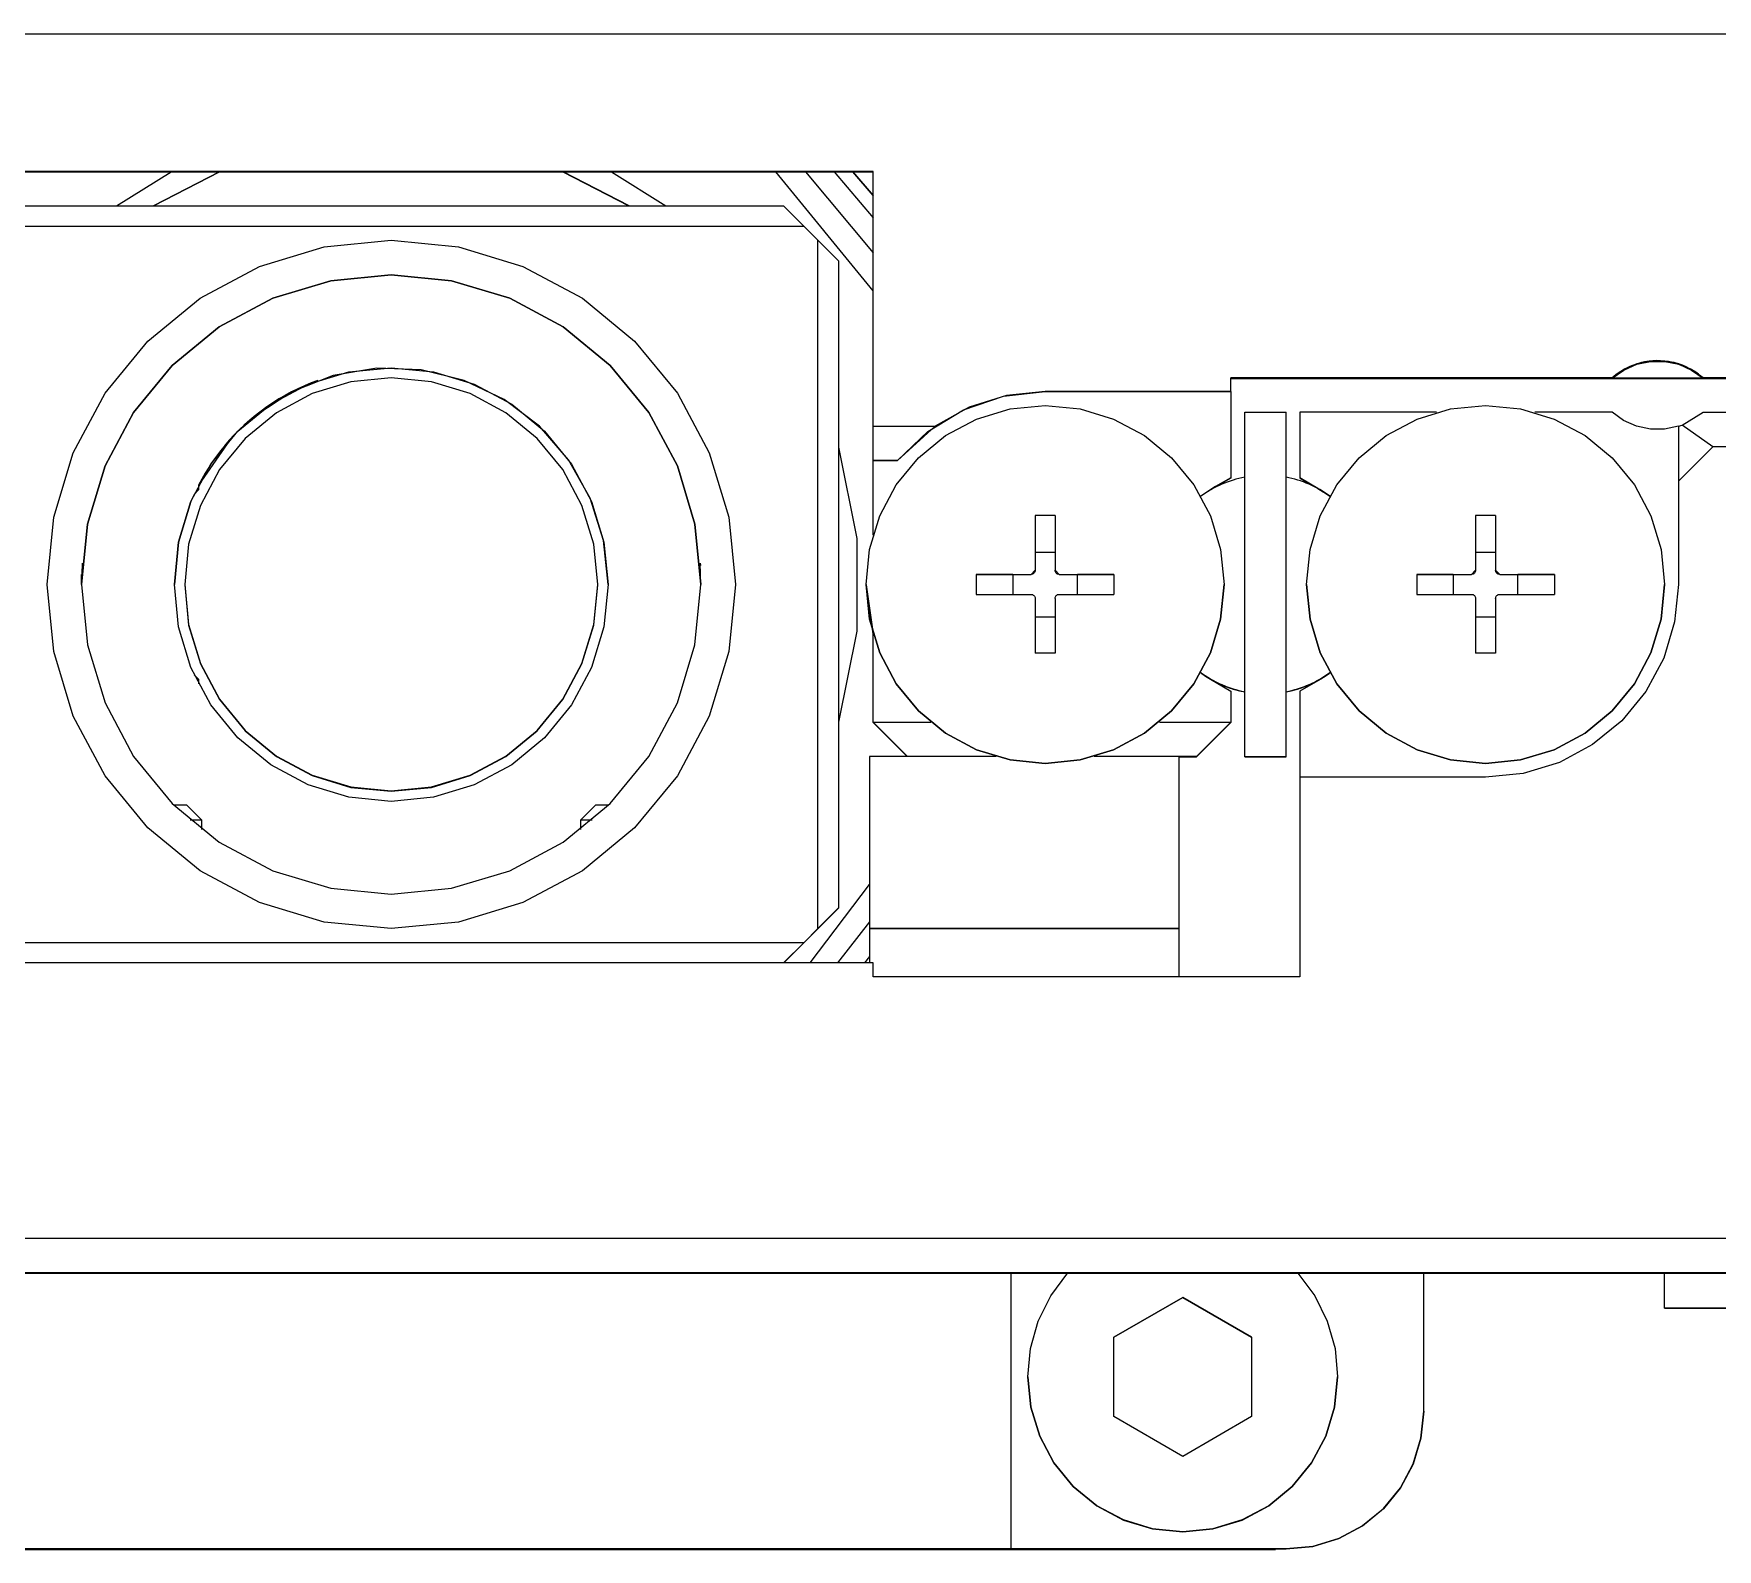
# Model space of a CAD drawing. Extents: x 0 to 698, y -8 to 617.
# Drawn here: x 653.4 to 677.87, y 281.85 to 303.87 of the extents above; entities that cross this region are included whole.
import ezdxf

# ---------------------------------------------------------------- set-up
doc = ezdxf.new("R2010")
doc.units = 0
doc.header["$LTSCALE"] = 0.5
doc.layers.add('MSM_CONTINUOUS', color=7, linetype='CONTINUOUS')

msp = doc.modelspace()

# ---------------------------------------------------------------- linework, layer by layer
at = {"layer": 'MSM_CONTINUOUS'}
for p, q in [((638.599, 303.868), (678.599, 303.868)), ((665.599, 301.868), (651.599, 301.868)), ((651.599, 301.863), (665.599, 301.863)), ((654.607, 301.367), (655.401, 301.863)), ((656.102, 301.863), (655.143, 301.367)), ((655.144, 301.367), (656.103, 301.863)), ((656.104, 301.863), (655.145, 301.367)), ((655.146, 301.367), (656.106, 301.863)), ((661.092, 301.863), (662.052, 301.367)), ((662.053, 301.367), (661.093, 301.863)), ((661.094, 301.863), (662.053, 301.367)), ((662.054, 301.367), (661.096, 301.863)), ((661.797, 301.863), (662.59, 301.367)), ((665.599, 300.132), (664.187, 301.863)), ((664.618, 301.863), (665.599, 300.683)), ((665.035, 301.863), (665.599, 301.194)), ((665.599, 301.518), (665.306, 301.863)), ((665.307, 301.863), (665.599, 301.519)), ((665.599, 297.668), (665.599, 301.868)), ((652.899, 301.367), (664.299, 301.367)), ((664.299, 301.367), (664.599, 301.067)), ((664.599, 301.067), (652.599, 301.067)), ((664.799, 300.867), (664.599, 301.067)), ((656.685, 300.486), (657.623, 300.771)), ((657.623, 300.771), (658.599, 300.867)), ((658.599, 300.867), (659.574, 300.771)), ((659.574, 300.771), (660.512, 300.486)), ((664.799, 290.867), (664.799, 300.867)), ((664.799, 300.867), (665.099, 300.567)), ((655.821, 300.024), (656.685, 300.486)), ((660.512, 300.486), (661.377, 300.024)), ((665.099, 300.567), (665.099, 291.167)), ((656.877, 300.024), (657.721, 300.28)), ((657.721, 300.28), (656.877, 300.024)), ((658.599, 300.367), (657.721, 300.28)), ((657.721, 300.28), (658.599, 300.366)), ((659.477, 300.28), (658.599, 300.367)), ((658.599, 300.366), (659.477, 300.28)), ((659.477, 300.28), (660.321, 300.024)), ((660.321, 300.024), (659.477, 300.28)), ((655.063, 299.402), (655.821, 300.024)), ((656.099, 299.608), (656.877, 300.024)), ((656.877, 300.024), (656.099, 299.608)), ((660.321, 300.024), (661.099, 299.608)), ((661.099, 299.608), (660.321, 300.024)), ((661.377, 300.024), (662.134, 299.402)), ((655.417, 299.048), (656.099, 299.608)), ((656.099, 299.608), (655.417, 299.049)), ((661.099, 299.608), (661.781, 299.048)), ((661.781, 299.049), (661.099, 299.608)), ((654.441, 298.645), (655.063, 299.402)), ((662.134, 299.402), (662.756, 298.645)), ((655.417, 299.049), (654.857, 298.367)), ((654.857, 298.366), (655.417, 299.048)), ((657.393, 298.776), (657.984, 298.956)), ((658.39, 299.008), (657.756, 298.9)), ((657.984, 298.956), (658.599, 299.016)), ((659.033, 298.984), (658.39, 299.008)), ((658.599, 299.016), (659.213, 298.956)), ((659.658, 298.831), (659.033, 298.984)), ((659.213, 298.956), (659.804, 298.776)), ((662.34, 298.367), (661.781, 299.049)), ((661.781, 299.048), (662.34, 298.366)), ((676.505, 298.988), (676.337, 298.868)), ((676.337, 298.863), (676.505, 298.982)), ((676.409, 298.921), (676.385, 298.903)), ((676.427, 298.938), (676.391, 298.912)), ((676.433, 298.938), (676.409, 298.921)), ((676.463, 298.962), (676.427, 298.938)), ((676.458, 298.955), (676.433, 298.938)), ((676.483, 298.97), (676.458, 298.955)), ((676.5, 298.985), (676.463, 298.962)), ((676.507, 298.984), (676.483, 298.97)), ((676.527, 299), (676.5, 298.985)), ((676.694, 299.07), (676.505, 298.988)), ((676.505, 298.982), (676.694, 299.065)), ((676.532, 298.998), (676.507, 298.984)), ((676.555, 299.014), (676.527, 299)), ((676.573, 299.018), (676.532, 298.998)), ((676.595, 299.033), (676.555, 299.014)), ((676.614, 299.037), (676.573, 299.018)), ((676.635, 299.049), (676.595, 299.033)), ((676.655, 299.053), (676.614, 299.037)), ((676.675, 299.064), (676.635, 299.049)), ((676.696, 299.066), (676.655, 299.053)), ((676.719, 299.078), (676.675, 299.064)), ((676.896, 299.113), (676.694, 299.07)), ((676.694, 299.065), (676.896, 299.107)), ((676.735, 299.078), (676.696, 299.066)), ((676.763, 299.09), (676.719, 299.078)), ((676.774, 299.088), (676.735, 299.078)), ((676.807, 299.099), (676.763, 299.09)), ((676.812, 299.096), (676.774, 299.088)), ((676.842, 299.105), (676.807, 299.099)), ((676.849, 299.102), (676.812, 299.096)), ((676.876, 299.11), (676.842, 299.105)), ((676.899, 299.108), (676.849, 299.102)), ((676.927, 299.115), (676.876, 299.11)), ((677.102, 299.113), (676.896, 299.113)), ((676.896, 299.107), (677.102, 299.107)), ((676.948, 299.112), (676.899, 299.108)), ((676.977, 299.118), (676.927, 299.115)), ((676.995, 299.113), (676.948, 299.112)), ((677.041, 299.117), (676.977, 299.118)), ((677.04, 299.113), (676.995, 299.113)), ((677.083, 299.11), (677.04, 299.113)), ((677.101, 299.113), (677.041, 299.117)), ((677.125, 299.105), (677.083, 299.11)), ((677.158, 299.105), (677.101, 299.113)), ((677.304, 299.07), (677.102, 299.113)), ((677.102, 299.107), (677.304, 299.065)), ((677.164, 299.1), (677.125, 299.105)), ((677.198, 299.098), (677.158, 299.105)), ((677.202, 299.092), (677.164, 299.1)), ((677.237, 299.089), (677.198, 299.098)), ((677.254, 299.08), (677.202, 299.092)), ((677.3, 299.071), (677.237, 299.089)), ((677.302, 299.066), (677.254, 299.08)), ((677.357, 299.051), (677.3, 299.071)), ((677.347, 299.051), (677.302, 299.066)), ((677.492, 298.988), (677.304, 299.07)), ((677.304, 299.065), (677.492, 298.982)), ((677.388, 299.035), (677.347, 299.051)), ((677.411, 299.029), (677.357, 299.051)), ((677.424, 299.018), (677.388, 299.035)), ((677.457, 299.006), (677.411, 299.029)), ((677.458, 299.002), (677.424, 299.018)), ((677.496, 298.985), (677.457, 299.006)), ((677.488, 298.986), (677.458, 299.002)), ((677.514, 298.97), (677.488, 298.986)), ((677.66, 298.868), (677.492, 298.988)), ((677.492, 298.982), (677.66, 298.863)), ((677.528, 298.966), (677.496, 298.985)), ((677.541, 298.953), (677.514, 298.97)), ((677.553, 298.95), (677.528, 298.966)), ((677.563, 298.938), (677.541, 298.953)), ((677.572, 298.937), (677.553, 298.95)), ((677.58, 298.927), (677.563, 298.938)), ((677.586, 298.927), (677.572, 298.937)), ((677.592, 298.918), (677.58, 298.927)), ((677.595, 298.92), (677.586, 298.927)), ((677.598, 298.914), (677.592, 298.918)), ((677.599, 298.918), (677.595, 298.92)), ((677.599, 298.918), (677.599, 298.918)), ((656.849, 298.485), (657.393, 298.776)), ((657.756, 298.9), (657.157, 298.665)), ((657.206, 298.691), (657.535, 298.83)), ((658.013, 298.81), (657.451, 298.64)), ((658.599, 298.868), (658.013, 298.81)), ((659.184, 298.81), (658.599, 298.868)), ((659.747, 298.64), (659.184, 298.81)), ((660.239, 298.554), (659.658, 298.831)), ((659.804, 298.776), (660.349, 298.485)), ((676.337, 298.868), (670.799, 298.868)), ((670.799, 298.668), (670.799, 298.868)), ((670.799, 298.863), (676.353, 298.863)), ((670.799, 298.861), (676.353, 298.861)), ((671.599, 298.868), (671.658, 298.867)), ((671.658, 298.868), (671.599, 298.868)), ((671.658, 298.863), (671.599, 298.863)), ((671.599, 298.863), (671.658, 298.863)), ((671.833, 298.868), (671.658, 298.868)), ((671.658, 298.867), (671.833, 298.867)), ((671.833, 298.863), (671.658, 298.863)), ((671.658, 298.863), (671.833, 298.863)), ((672.118, 298.868), (671.833, 298.868)), ((671.833, 298.867), (672.118, 298.867)), ((672.118, 298.863), (671.833, 298.863)), ((671.833, 298.863), (672.118, 298.863)), ((672.5, 298.868), (672.118, 298.868)), ((672.118, 298.867), (672.5, 298.867)), ((672.5, 298.863), (672.118, 298.863)), ((672.118, 298.863), (672.5, 298.863)), ((672.965, 298.868), (672.5, 298.868)), ((672.5, 298.867), (672.965, 298.867)), ((672.965, 298.863), (672.5, 298.863)), ((672.5, 298.863), (672.965, 298.863)), ((673.495, 298.868), (672.965, 298.868)), ((672.965, 298.867), (673.495, 298.867)), ((673.495, 298.864), (672.965, 298.863)), ((672.965, 298.863), (673.495, 298.863)), ((674.068, 298.868), (673.495, 298.868)), ((673.495, 298.867), (674.068, 298.867)), ((674.068, 298.864), (673.495, 298.864)), ((673.495, 298.863), (674.068, 298.863)), ((674.662, 298.868), (674.068, 298.868)), ((674.068, 298.867), (674.662, 298.867)), ((674.662, 298.864), (674.068, 298.864)), ((674.068, 298.863), (674.662, 298.863)), ((675.254, 298.868), (674.662, 298.868)), ((674.662, 298.867), (675.254, 298.867)), ((675.254, 298.864), (674.662, 298.864)), ((674.662, 298.863), (675.254, 298.863)), ((675.82, 298.868), (675.254, 298.868)), ((675.254, 298.867), (675.82, 298.867)), ((675.82, 298.864), (675.254, 298.864)), ((675.254, 298.863), (675.82, 298.863)), ((676.337, 298.868), (675.82, 298.868)), ((675.82, 298.867), (676.337, 298.867)), ((676.337, 298.863), (675.82, 298.864)), ((675.82, 298.863), (676.337, 298.863)), ((676.364, 298.89), (676.337, 298.868)), ((676.361, 298.884), (676.337, 298.863)), ((676.337, 298.868), (676.337, 298.868)), ((676.337, 298.863), (676.337, 298.867)), ((676.337, 298.863), (676.337, 298.863)), ((678.099, 298.863), (676.353, 298.863)), ((676.353, 298.863), (676.353, 298.863)), ((676.353, 298.861), (676.354, 298.861)), ((676.354, 298.861), (678.599, 298.861)), ((676.385, 298.903), (676.361, 298.884)), ((676.391, 298.912), (676.364, 298.89)), ((677.599, 298.913), (677.598, 298.914)), ((678.099, 298.868), (677.66, 298.868)), ((677.66, 298.868), (677.66, 298.863)), ((677.66, 298.863), (678.099, 298.863)), ((653.979, 297.78), (654.441, 298.645)), ((656.371, 298.094), (656.849, 298.485)), ((657.157, 298.665), (656.618, 298.314)), ((656.857, 298.49), (656.851, 298.486)), ((657.451, 298.64), (656.932, 298.362)), ((660.265, 298.362), (659.747, 298.64)), ((660.751, 298.164), (660.239, 298.554)), ((660.349, 298.485), (660.826, 298.094)), ((662.756, 298.645), (663.218, 297.78)), ((666.997, 298.442), (666.502, 298.168)), ((666.915, 298.406), (667.493, 298.602)), ((667.536, 298.611), (666.997, 298.442)), ((667.493, 298.602), (668.099, 298.668)), ((668.099, 298.668), (667.536, 298.611)), ((667.591, 298.418), (668.099, 298.468)), ((670.799, 298.668), (668.099, 298.668)), ((668.099, 298.668), (670.799, 298.668)), ((668.099, 298.468), (668.606, 298.418)), ((670.799, 298.668), (670.799, 298.668)), ((670.799, 298.668), (670.799, 297.418)), ((673.991, 298.418), (674.499, 298.468)), ((674.499, 298.468), (675.006, 298.418)), ((654.857, 298.367), (654.441, 297.589)), ((654.441, 297.588), (654.857, 298.366)), ((656.932, 298.362), (656.477, 297.989)), ((660.72, 297.989), (660.265, 298.362)), ((662.756, 297.589), (662.34, 298.367)), ((662.34, 298.366), (662.756, 297.588)), ((666.394, 298.089), (666.915, 298.406)), ((666.654, 298.03), (667.104, 298.27)), ((667.104, 298.27), (667.591, 298.418)), ((668.606, 298.418), (669.094, 298.27)), ((669.094, 298.27), (669.543, 298.03)), ((670.999, 298.368), (671.599, 298.368)), ((670.999, 293.368), (670.999, 298.368)), ((671.599, 293.368), (671.599, 298.368)), ((673.784, 298.368), (671.799, 298.368)), ((671.799, 298.368), (671.799, 297.419)), ((673.054, 298.03), (673.504, 298.27)), ((673.504, 298.27), (673.991, 298.418)), ((675.006, 298.418), (675.494, 298.27)), ((676.337, 298.368), (675.213, 298.368)), ((675.494, 298.27), (675.943, 298.03)), ((676.504, 298.249), (676.337, 298.368)), ((676.692, 298.166), (676.504, 298.249)), ((677.299, 298.164), (677.353, 298.183)), ((677.353, 298.183), (677.66, 298.368)), ((677.799, 297.868), (677.353, 298.183)), ((677.66, 298.368), (678.099, 298.368)), ((656.257, 297.972), (655.799, 297.308)), ((655.98, 297.616), (656.371, 298.094)), ((656.477, 297.989), (656.104, 297.535)), ((661.093, 297.535), (660.72, 297.989)), ((661.174, 297.679), (660.751, 298.164)), ((660.826, 298.094), (661.218, 297.616)), ((665.599, 298.168), (666.502, 298.168)), ((666.502, 298.168), (665.954, 297.668)), ((665.954, 297.668), (666.394, 298.089)), ((666.26, 297.707), (666.654, 298.03)), ((669.543, 298.03), (669.937, 297.707)), ((672.66, 297.707), (673.054, 298.03)), ((675.943, 298.03), (676.337, 297.707)), ((676.893, 298.124), (676.692, 298.166)), ((677.098, 298.123), (676.893, 298.124)), ((677.299, 298.164), (677.098, 298.123)), ((677.299, 298.164), (677.299, 295.868)), ((653.695, 296.842), (653.979, 297.78)), ((663.218, 297.78), (663.503, 296.842)), ((665.099, 297.859), (665.365, 296.536)), ((665.937, 297.313), (666.26, 297.707)), ((669.937, 297.707), (670.261, 297.313)), ((672.337, 297.313), (672.66, 297.707)), ((676.337, 297.707), (676.661, 297.313)), ((677.299, 297.368), (677.799, 297.868)), ((678.099, 297.868), (677.799, 297.868)), ((654.441, 297.589), (654.185, 296.745)), ((654.185, 296.744), (654.441, 297.588)), ((655.688, 297.072), (655.98, 297.616)), ((656.104, 297.535), (655.827, 297.016)), ((661.37, 297.016), (661.093, 297.535)), ((661.489, 297.118), (661.174, 297.679)), ((661.218, 297.616), (661.509, 297.072)), ((663.012, 296.745), (662.756, 297.589)), ((662.756, 297.588), (663.012, 296.744)), ((665.599, 297.668), (665.954, 297.668)), ((665.599, 297.668), (665.599, 297.668)), ((665.954, 297.668), (665.599, 297.668)), ((665.599, 296.582), (665.599, 297.668)), ((665.954, 297.668), (665.954, 297.668)), ((655.734, 297.175), (655.799, 297.24)), ((655.799, 297.308), (655.799, 297.24)), ((665.697, 296.863), (665.937, 297.313)), ((670.261, 297.313), (670.501, 296.863)), ((670.575, 297.289), (670.36, 297.15)), ((670.575, 297.284), (670.458, 297.214)), ((670.799, 297.418), (670.575, 297.289)), ((670.799, 297.413), (670.575, 297.284)), ((670.575, 297.284), (670.575, 297.289)), ((670.799, 297.418), (670.799, 297.413)), ((671.799, 297.419), (672.059, 297.268)), ((671.799, 297.419), (671.799, 297.413)), ((671.799, 297.413), (672.059, 297.263)), ((672.059, 297.268), (672.237, 297.15)), ((672.059, 297.263), (672.14, 297.214)), ((672.097, 296.863), (672.337, 297.313)), ((676.661, 297.313), (676.901, 296.863)), ((655.509, 296.481), (655.688, 297.072)), ((655.688, 297.07), (655.509, 296.479)), ((655.827, 297.016), (655.656, 296.453)), ((655.735, 297.176), (655.688, 297.07)), ((661.541, 296.453), (661.37, 297.016)), ((661.683, 296.505), (661.489, 297.118)), ((661.509, 297.072), (661.688, 296.481)), ((653.599, 295.867), (653.695, 296.842)), ((654.185, 296.745), (654.099, 295.867)), ((654.099, 295.866), (654.185, 296.744)), ((663.099, 295.867), (663.012, 296.745)), ((663.012, 296.744), (663.099, 295.866)), ((663.503, 296.842), (663.599, 295.867)), ((665.549, 296.375), (665.697, 296.863)), ((668.244, 296.868), (667.954, 296.868)), ((667.954, 296.868), (667.954, 296.073)), ((668.244, 296.868), (668.244, 296.073)), ((670.501, 296.863), (670.649, 296.375)), ((671.949, 296.375), (672.097, 296.863)), ((674.644, 296.868), (674.354, 296.868)), ((674.354, 296.868), (674.354, 296.073)), ((674.644, 296.868), (674.644, 296.073)), ((676.901, 296.863), (677.049, 296.375)), ((655.449, 295.866), (655.509, 296.481)), ((655.509, 296.479), (655.449, 295.865)), ((661.749, 295.865), (661.683, 296.505)), ((661.688, 296.481), (661.749, 295.866)), ((665.365, 296.536), (665.365, 295.187)), ((655.656, 296.453), (655.599, 295.868)), ((661.599, 295.868), (661.541, 296.453)), ((665.499, 295.868), (665.549, 296.375)), ((667.954, 296.338), (668.244, 296.338)), ((670.649, 296.375), (670.699, 295.868)), ((671.899, 295.868), (671.949, 296.375)), ((674.354, 296.338), (674.644, 296.338)), ((677.049, 296.375), (677.099, 295.868)), ((654.109, 296.176), (654.099, 295.866)), ((654.099, 295.866), (654.101, 296.011)), ((663.088, 296.176), (663.09, 296.144)), ((663.099, 295.866), (663.088, 296.176)), ((667.099, 296.013), (667.099, 295.723)), ((667.629, 296.013), (667.099, 296.013)), ((667.099, 296.013), (667.894, 296.013)), ((667.629, 296.013), (667.629, 295.723)), ((667.629, 296.013), (667.894, 296.013)), ((667.894, 296.013), (667.954, 296.073)), ((667.905, 296.014), (667.894, 296.013)), ((667.917, 296.018), (667.905, 296.014)), ((667.927, 296.023), (667.917, 296.018)), ((667.936, 296.031), (667.927, 296.023)), ((667.944, 296.04), (667.936, 296.031)), ((667.949, 296.05), (667.944, 296.04)), ((667.953, 296.061), (667.949, 296.05)), ((667.954, 296.073), (667.953, 296.061)), ((667.954, 296.073), (667.954, 296.073)), ((668.245, 296.061), (668.244, 296.073)), ((668.244, 296.073), (668.304, 296.013)), ((668.244, 296.073), (668.244, 296.073)), ((668.248, 296.05), (668.245, 296.061)), ((668.254, 296.04), (668.248, 296.05)), ((668.261, 296.031), (668.254, 296.04)), ((668.27, 296.023), (668.261, 296.031)), ((668.281, 296.018), (668.27, 296.023)), ((668.292, 296.014), (668.281, 296.018)), ((668.304, 296.013), (668.292, 296.014)), ((668.304, 296.013), (669.099, 296.013)), ((668.304, 296.013), (668.569, 296.013)), ((668.569, 295.723), (668.569, 296.013)), ((669.099, 296.013), (668.569, 296.013)), ((669.099, 296.013), (669.099, 295.723)), ((673.499, 296.013), (674.294, 296.013)), ((673.499, 296.013), (673.499, 295.723)), ((674.029, 296.013), (673.499, 296.013)), ((674.029, 296.013), (674.029, 295.723)), ((674.029, 296.013), (674.294, 296.013)), ((674.294, 296.013), (674.354, 296.073)), ((674.305, 296.014), (674.294, 296.013)), ((674.317, 296.018), (674.305, 296.014)), ((674.327, 296.023), (674.317, 296.018)), ((674.336, 296.031), (674.327, 296.023)), ((674.344, 296.04), (674.336, 296.031)), ((674.349, 296.05), (674.344, 296.04)), ((674.353, 296.061), (674.349, 296.05)), ((674.354, 296.073), (674.353, 296.061)), ((674.354, 296.073), (674.354, 296.073)), ((674.645, 296.061), (674.644, 296.073)), ((674.644, 296.073), (674.704, 296.013)), ((674.644, 296.073), (674.644, 296.073)), ((674.648, 296.05), (674.645, 296.061)), ((674.654, 296.04), (674.648, 296.05)), ((674.661, 296.031), (674.654, 296.04)), ((674.67, 296.023), (674.661, 296.031)), ((674.681, 296.018), (674.67, 296.023)), ((674.692, 296.014), (674.681, 296.018)), ((674.704, 296.013), (674.692, 296.014)), ((674.704, 296.013), (675.499, 296.013)), ((674.704, 296.013), (674.969, 296.013)), ((674.969, 295.723), (674.969, 296.013)), ((675.499, 296.013), (674.969, 296.013)), ((675.499, 296.013), (675.499, 295.723)), ((653.695, 294.891), (653.599, 295.867)), ((654.099, 295.867), (654.185, 294.989)), ((655.509, 295.252), (655.449, 295.866)), ((655.599, 295.868), (655.599, 295.862)), ((655.599, 295.868), (655.656, 295.283)), ((655.599, 295.862), (655.656, 295.277)), ((661.541, 295.283), (661.599, 295.868)), ((661.541, 295.277), (661.599, 295.862)), ((661.599, 295.862), (661.599, 295.868)), ((661.749, 295.866), (661.688, 295.252)), ((663.012, 294.989), (663.099, 295.867)), ((663.599, 295.867), (663.503, 294.891)), ((665.549, 295.361), (665.499, 295.868)), ((665.499, 295.868), (665.549, 295.361)), ((665.499, 295.863), (665.599, 295.149)), ((665.599, 295.149), (665.499, 295.863)), ((670.699, 295.868), (670.649, 295.361)), ((670.649, 295.361), (670.699, 295.868)), ((671.949, 295.361), (671.899, 295.868)), ((671.899, 295.868), (671.949, 295.361)), ((677.099, 295.868), (677.049, 295.361)), ((677.049, 295.361), (677.099, 295.868)), ((677.299, 295.868), (677.245, 295.322)), ((667.099, 295.723), (667.894, 295.723)), ((667.894, 295.723), (667.905, 295.722)), ((667.905, 295.722), (667.917, 295.719)), ((667.917, 295.719), (667.927, 295.713)), ((667.927, 295.713), (667.936, 295.705)), ((667.936, 295.705), (667.944, 295.696)), ((667.944, 295.696), (667.949, 295.686)), ((667.949, 295.686), (667.953, 295.675)), ((667.953, 295.675), (667.954, 295.663)), ((667.954, 295.663), (667.954, 294.868)), ((668.244, 295.663), (668.245, 295.675)), ((668.244, 295.663), (668.244, 294.868)), ((668.245, 295.675), (668.248, 295.686)), ((668.248, 295.686), (668.254, 295.696)), ((668.254, 295.696), (668.261, 295.705)), ((668.261, 295.705), (668.27, 295.713)), ((668.27, 295.713), (668.281, 295.719)), ((668.281, 295.719), (668.292, 295.722)), ((668.292, 295.722), (668.304, 295.723)), ((668.304, 295.723), (669.099, 295.723)), ((673.499, 295.723), (674.294, 295.723)), ((674.294, 295.723), (674.305, 295.722)), ((674.305, 295.722), (674.317, 295.719)), ((674.317, 295.719), (674.327, 295.713)), ((674.327, 295.713), (674.336, 295.705)), ((674.336, 295.705), (674.344, 295.696)), ((674.344, 295.696), (674.349, 295.686)), ((674.349, 295.686), (674.353, 295.675)), ((674.353, 295.675), (674.354, 295.663)), ((674.354, 295.663), (674.354, 294.868)), ((674.644, 295.663), (674.645, 295.675)), ((674.644, 295.663), (674.644, 294.868)), ((674.645, 295.675), (674.648, 295.686)), ((674.648, 295.686), (674.654, 295.696)), ((674.654, 295.696), (674.661, 295.705)), ((674.661, 295.705), (674.67, 295.713)), ((674.67, 295.713), (674.681, 295.719)), ((674.681, 295.719), (674.692, 295.722)), ((674.692, 295.722), (674.704, 295.723)), ((674.704, 295.723), (675.499, 295.723)), ((655.688, 294.661), (655.509, 295.252)), ((655.656, 295.283), (655.827, 294.72)), ((655.656, 295.277), (655.827, 294.714)), ((661.37, 294.72), (661.541, 295.283)), ((661.37, 294.714), (661.541, 295.277)), ((661.688, 295.252), (661.509, 294.661)), ((665.697, 294.873), (665.549, 295.361)), ((665.549, 295.361), (665.697, 294.873)), ((667.954, 295.398), (668.244, 295.398)), ((670.649, 295.361), (670.501, 294.873)), ((670.501, 294.873), (670.649, 295.361)), ((672.097, 294.873), (671.949, 295.361)), ((671.949, 295.361), (672.097, 294.873)), ((674.354, 295.398), (674.644, 295.398)), ((677.049, 295.361), (676.901, 294.873)), ((676.901, 294.873), (677.049, 295.361)), ((677.245, 295.322), (677.086, 294.797)), ((665.365, 295.187), (665.099, 293.864)), ((665.599, 293.868), (665.599, 295.154)), ((653.979, 293.953), (653.695, 294.891)), ((654.185, 294.989), (654.441, 294.145)), ((662.756, 294.145), (663.012, 294.989)), ((663.503, 294.891), (663.218, 293.953)), ((665.937, 294.424), (665.697, 294.873)), ((665.697, 294.873), (665.937, 294.423)), ((668.244, 294.868), (667.954, 294.868)), ((670.501, 294.873), (670.261, 294.424)), ((670.261, 294.423), (670.501, 294.873)), ((672.337, 294.424), (672.097, 294.873)), ((672.097, 294.873), (672.337, 294.423)), ((674.644, 294.868), (674.354, 294.868)), ((676.901, 294.873), (676.661, 294.424)), ((676.661, 294.423), (676.901, 294.873)), ((677.086, 294.797), (676.827, 294.312)), ((655.98, 294.116), (655.688, 294.661)), ((655.799, 294.491), (655.735, 294.555)), ((655.827, 294.72), (656.104, 294.201)), ((655.827, 294.714), (656.104, 294.195)), ((661.093, 294.201), (661.37, 294.72)), ((661.093, 294.195), (661.37, 294.714)), ((661.509, 294.661), (661.218, 294.116)), ((670.374, 294.575), (670.502, 294.489)), ((672.223, 294.575), (672.059, 294.467)), ((655.799, 294.491), (655.799, 294.423)), ((666.26, 294.03), (665.937, 294.424)), ((665.937, 294.423), (666.26, 294.029)), ((670.261, 294.424), (669.937, 294.03)), ((669.937, 294.029), (670.261, 294.423)), ((670.502, 294.489), (670.799, 294.318)), ((670.799, 294.318), (670.799, 293.868)), ((672.059, 294.467), (671.799, 294.317)), ((671.799, 294.317), (671.799, 290.168)), ((672.66, 294.03), (672.337, 294.424)), ((672.337, 294.423), (672.66, 294.029)), ((676.661, 294.424), (676.337, 294.03)), ((676.337, 294.029), (676.661, 294.423)), ((676.827, 294.312), (676.479, 293.888)), ((654.441, 294.145), (654.857, 293.367)), ((656.371, 293.639), (655.98, 294.116)), ((656.104, 294.201), (656.477, 293.747)), ((656.104, 294.195), (656.477, 293.74)), ((660.72, 293.747), (661.093, 294.201)), ((660.72, 293.74), (661.093, 294.195)), ((661.218, 294.116), (660.826, 293.639)), ((662.34, 293.367), (662.756, 294.145)), ((666.654, 293.706), (666.26, 294.03)), ((666.26, 294.029), (666.654, 293.706)), ((669.937, 294.03), (669.543, 293.706)), ((669.543, 293.706), (669.937, 294.029)), ((673.054, 293.706), (672.66, 294.03)), ((672.66, 294.029), (673.054, 293.706)), ((676.337, 294.03), (675.943, 293.706)), ((675.943, 293.706), (676.337, 294.029)), ((654.441, 293.089), (653.979, 293.953)), ((663.218, 293.953), (662.756, 293.089)), ((665.599, 293.868), (666.437, 293.868)), ((666.099, 293.368), (665.599, 293.868)), ((665.599, 293.863), (665.599, 293.868)), ((665.599, 293.863), (666.094, 293.367)), ((669.76, 293.868), (670.799, 293.868)), ((670.799, 293.868), (670.299, 293.368)), ((670.299, 293.363), (670.799, 293.863)), ((670.799, 293.868), (670.799, 293.863)), ((676.479, 293.888), (676.054, 293.54)), ((656.849, 293.247), (656.371, 293.639)), ((656.477, 293.747), (656.932, 293.374)), ((656.477, 293.74), (656.932, 293.367)), ((660.265, 293.374), (660.72, 293.747)), ((660.265, 293.367), (660.72, 293.74)), ((660.826, 293.639), (660.349, 293.247)), ((667.104, 293.466), (666.654, 293.706)), ((666.654, 293.706), (667.104, 293.466)), ((669.543, 293.706), (669.094, 293.466)), ((669.094, 293.466), (669.543, 293.706)), ((673.504, 293.466), (673.054, 293.706)), ((673.054, 293.706), (673.504, 293.466)), ((675.943, 293.706), (675.494, 293.466)), ((675.494, 293.466), (675.943, 293.706)), ((676.054, 293.54), (675.57, 293.281)), ((654.857, 293.367), (655.417, 292.685)), ((656.932, 293.374), (657.451, 293.096)), ((656.932, 293.367), (657.451, 293.09)), ((659.747, 293.096), (660.265, 293.374)), ((659.747, 293.09), (660.265, 293.367)), ((661.781, 292.685), (662.34, 293.367)), ((665.549, 293.367), (665.549, 290.368)), ((665.593, 293.367), (665.549, 293.367)), ((665.723, 293.367), (665.593, 293.367)), ((665.934, 293.367), (665.723, 293.367)), ((666.218, 293.367), (665.934, 293.367)), ((667.385, 293.368), (666.099, 293.368)), ((666.099, 293.368), (666.099, 293.367)), ((666.564, 293.368), (666.218, 293.367)), ((666.959, 293.368), (666.564, 293.368)), ((667.386, 293.368), (666.959, 293.368)), ((667.591, 293.318), (667.104, 293.466)), ((667.104, 293.466), (667.591, 293.318)), ((668.099, 293.268), (667.591, 293.318)), ((667.591, 293.318), (668.099, 293.268)), ((668.606, 293.318), (668.099, 293.268)), ((668.099, 293.268), (668.606, 293.318)), ((669.094, 293.466), (668.606, 293.318)), ((668.606, 293.318), (669.094, 293.466)), ((669.162, 293.368), (668.811, 293.368)), ((670.299, 293.368), (668.812, 293.368)), ((669.466, 293.367), (669.162, 293.368)), ((669.715, 293.367), (669.466, 293.367)), ((669.898, 293.367), (669.715, 293.367)), ((670.011, 293.367), (669.898, 293.367)), ((670.049, 293.367), (670.011, 293.367)), ((670.049, 290.168), (670.049, 293.367)), ((670.049, 293.363), (670.299, 293.363)), ((670.299, 293.363), (670.299, 293.368)), ((670.999, 293.363), (670.999, 293.368)), ((670.999, 293.368), (671.599, 293.368)), ((670.999, 293.363), (671.599, 293.363)), ((671.599, 293.363), (671.599, 293.368)), ((673.991, 293.318), (673.504, 293.466)), ((673.504, 293.466), (673.991, 293.318)), ((674.499, 293.268), (673.991, 293.318)), ((673.991, 293.318), (674.499, 293.268)), ((675.006, 293.318), (674.499, 293.268)), ((674.499, 293.268), (675.006, 293.318)), ((675.494, 293.466), (675.006, 293.318)), ((675.006, 293.318), (675.494, 293.466)), ((655.063, 292.331), (654.441, 293.089)), ((657.393, 292.956), (656.849, 293.247)), ((657.451, 293.096), (658.013, 292.926)), ((657.451, 293.09), (658.013, 292.919)), ((659.184, 292.926), (659.747, 293.096)), ((659.184, 292.919), (659.747, 293.09)), ((660.349, 293.247), (659.804, 292.956)), ((662.756, 293.089), (662.134, 292.331)), ((674.499, 293.068), (671.799, 293.068)), ((675.045, 293.122), (674.499, 293.068)), ((675.57, 293.281), (675.045, 293.122)), ((657.984, 292.777), (657.393, 292.956)), ((658.013, 292.926), (658.599, 292.868)), ((658.013, 292.919), (658.599, 292.862)), ((658.599, 292.868), (659.184, 292.926)), ((658.599, 292.862), (659.184, 292.919)), ((659.804, 292.956), (659.213, 292.777)), ((655.417, 292.685), (656.099, 292.125)), ((655.435, 292.666), (655.624, 292.666)), ((655.849, 292.441), (655.624, 292.666)), ((658.599, 292.716), (657.984, 292.777)), ((659.213, 292.777), (658.599, 292.716)), ((661.099, 292.125), (661.781, 292.685)), ((661.574, 292.666), (661.349, 292.441)), ((661.574, 292.666), (661.762, 292.666)), ((655.821, 291.709), (655.063, 292.331)), ((655.849, 292.441), (655.68, 292.441)), ((655.849, 292.305), (655.849, 292.441)), ((661.349, 292.441), (661.349, 292.305)), ((661.517, 292.441), (661.349, 292.441)), ((662.134, 292.331), (661.377, 291.709)), ((656.099, 292.125), (656.877, 291.709)), ((660.321, 291.709), (661.099, 292.125)), ((656.685, 291.247), (655.821, 291.709)), ((656.877, 291.709), (657.721, 291.453)), ((659.477, 291.453), (660.321, 291.709)), ((661.377, 291.709), (660.512, 291.247)), ((657.721, 291.453), (658.599, 291.367)), ((658.599, 291.367), (659.477, 291.453)), ((664.687, 290.368), (665.549, 291.51)), ((657.623, 290.963), (656.685, 291.247)), ((660.512, 291.247), (659.574, 290.963)), ((665.099, 291.167), (664.799, 290.867)), ((664.799, 290.864), (665.099, 291.164)), ((665.099, 291.167), (665.099, 291.164)), ((658.599, 290.867), (657.623, 290.963)), ((659.574, 290.963), (658.599, 290.867)), ((664.599, 290.667), (664.799, 290.867)), ((664.799, 290.864), (664.599, 290.664)), ((665.549, 290.968), (665.085, 290.368)), ((665.592, 290.867), (665.549, 290.867)), ((665.549, 290.867), (665.592, 290.867)), ((665.592, 290.867), (665.72, 290.867)), ((665.72, 290.867), (665.592, 290.867)), ((665.72, 290.867), (665.928, 290.867)), ((665.928, 290.867), (665.72, 290.867)), ((666.208, 290.867), (665.928, 290.867)), ((665.928, 290.867), (666.208, 290.867)), ((666.208, 290.867), (666.549, 290.868)), ((666.549, 290.867), (666.208, 290.867)), ((666.549, 290.868), (666.938, 290.868)), ((666.938, 290.867), (666.549, 290.867)), ((666.644, 290.867), (667.221, 290.867)), ((667.221, 290.867), (666.644, 290.867)), ((666.938, 290.868), (667.36, 290.868)), ((667.36, 290.867), (666.938, 290.867)), ((667.221, 290.867), (668.376, 290.867)), ((668.376, 290.867), (667.221, 290.867)), ((667.221, 290.867), (667.221, 290.867)), ((667.36, 290.868), (667.799, 290.868)), ((667.799, 290.867), (667.36, 290.867)), ((667.799, 290.868), (668.238, 290.868)), ((668.238, 290.867), (667.799, 290.867)), ((668.238, 290.868), (668.66, 290.868)), ((668.66, 290.867), (668.238, 290.867)), ((668.953, 290.867), (668.376, 290.867)), ((668.376, 290.867), (668.953, 290.867)), ((668.376, 290.867), (668.376, 290.867)), ((668.66, 290.868), (669.049, 290.868)), ((669.049, 290.867), (668.66, 290.867)), ((669.049, 290.868), (669.39, 290.867)), ((669.39, 290.867), (669.049, 290.867)), ((669.39, 290.867), (669.67, 290.867)), ((669.67, 290.867), (669.39, 290.867)), ((669.877, 290.867), (669.67, 290.867)), ((669.67, 290.867), (669.877, 290.867)), ((670.005, 290.867), (669.877, 290.867)), ((669.877, 290.867), (670.005, 290.867)), ((670.005, 290.867), (670.049, 290.867)), ((670.049, 290.867), (670.005, 290.867)), ((652.599, 290.667), (664.599, 290.667)), ((664.599, 290.667), (664.3, 290.368)), ((664.303, 290.368), (664.599, 290.664)), ((665.599, 290.368), (651.599, 290.368)), ((665.549, 290.464), (665.474, 290.368)), ((665.599, 290.168), (665.599, 290.368)), ((671.799, 290.168), (665.599, 290.168)), ((639.099, 286.368), (678.099, 286.368)), ((678.099, 285.868), (639.099, 285.868)), ((639.099, 285.863), (678.099, 285.863)), ((653.21, 285.867), (653.642, 285.867)), ((653.642, 285.866), (653.21, 285.866)), ((653.21, 285.865), (653.642, 285.865)), ((653.642, 285.864), (653.21, 285.864)), ((653.642, 285.867), (654.111, 285.867)), ((654.111, 285.866), (653.642, 285.866)), ((653.642, 285.865), (654.111, 285.865)), ((654.111, 285.864), (653.642, 285.864)), ((654.111, 285.867), (654.599, 285.867)), ((654.599, 285.866), (654.111, 285.866)), ((654.111, 285.865), (654.599, 285.865)), ((654.599, 285.864), (654.111, 285.864)), ((654.599, 285.867), (655.086, 285.867)), ((655.086, 285.866), (654.599, 285.866)), ((654.599, 285.865), (655.086, 285.865)), ((655.086, 285.864), (654.599, 285.864)), ((655.086, 285.867), (655.555, 285.867)), ((655.555, 285.866), (655.086, 285.866)), ((655.086, 285.865), (655.555, 285.865)), ((655.555, 285.864), (655.086, 285.864)), ((655.555, 285.867), (655.988, 285.867)), ((655.988, 285.866), (655.555, 285.866)), ((655.555, 285.865), (655.988, 285.865)), ((655.988, 285.864), (655.555, 285.864)), ((655.988, 285.867), (656.366, 285.867)), ((656.366, 285.866), (655.988, 285.866)), ((655.988, 285.865), (656.366, 285.865)), ((656.366, 285.864), (655.988, 285.864)), ((656.366, 285.867), (656.677, 285.867)), ((656.677, 285.866), (656.366, 285.866)), ((656.366, 285.865), (656.677, 285.865)), ((656.677, 285.864), (656.366, 285.864)), ((656.677, 285.867), (656.908, 285.867)), ((656.908, 285.866), (656.677, 285.866)), ((656.677, 285.865), (656.908, 285.864)), ((656.908, 285.864), (656.677, 285.864)), ((656.908, 285.867), (657.051, 285.866)), ((657.051, 285.866), (656.908, 285.866)), ((657.051, 285.864), (656.908, 285.864)), ((656.908, 285.864), (657.051, 285.864)), ((657.051, 285.866), (657.099, 285.866)), ((657.099, 285.866), (657.051, 285.866)), ((657.099, 285.864), (657.051, 285.864)), ((657.051, 285.864), (657.099, 285.864)), ((657.349, 285.868), (657.373, 285.868)), ((657.373, 285.868), (657.349, 285.868)), ((657.349, 285.863), (657.373, 285.863)), ((657.373, 285.863), (657.349, 285.863)), ((657.373, 285.868), (657.444, 285.868)), ((657.444, 285.867), (657.373, 285.868)), ((657.373, 285.863), (657.444, 285.863)), ((657.444, 285.863), (657.373, 285.863)), ((657.444, 285.868), (657.559, 285.868)), ((657.559, 285.867), (657.444, 285.867)), ((657.444, 285.863), (657.559, 285.863)), ((657.559, 285.863), (657.444, 285.863)), ((657.559, 285.868), (657.715, 285.868)), ((657.715, 285.867), (657.559, 285.867)), ((657.559, 285.863), (657.715, 285.863)), ((657.715, 285.863), (657.559, 285.863)), ((657.715, 285.868), (657.904, 285.868)), ((657.904, 285.867), (657.715, 285.867)), ((657.715, 285.863), (657.904, 285.863)), ((657.904, 285.863), (657.715, 285.863)), ((657.904, 285.868), (658.12, 285.868)), ((658.12, 285.867), (657.904, 285.867)), ((657.904, 285.863), (658.12, 285.863)), ((658.12, 285.863), (657.904, 285.863)), ((658.12, 285.868), (658.355, 285.868)), ((658.355, 285.867), (658.12, 285.867)), ((658.12, 285.863), (658.355, 285.863)), ((658.355, 285.863), (658.12, 285.863)), ((658.355, 285.868), (658.599, 285.868)), ((658.599, 285.867), (658.355, 285.867)), ((658.355, 285.863), (658.599, 285.863)), ((658.599, 285.863), (658.355, 285.863)), ((658.599, 285.868), (658.843, 285.868)), ((658.843, 285.867), (658.599, 285.867)), ((658.599, 285.863), (658.843, 285.863)), ((658.843, 285.863), (658.599, 285.863)), ((658.843, 285.868), (659.077, 285.868)), ((659.077, 285.867), (658.843, 285.867)), ((658.843, 285.863), (659.077, 285.863)), ((659.077, 285.863), (658.843, 285.863)), ((659.077, 285.868), (659.293, 285.868)), ((659.293, 285.867), (659.077, 285.867)), ((659.077, 285.863), (659.293, 285.863)), ((659.293, 285.863), (659.077, 285.863)), ((659.293, 285.868), (659.483, 285.868)), ((659.483, 285.867), (659.293, 285.867)), ((659.293, 285.863), (659.483, 285.863)), ((659.483, 285.863), (659.293, 285.863)), ((659.483, 285.868), (659.638, 285.868)), ((659.638, 285.867), (659.483, 285.867)), ((659.483, 285.863), (659.638, 285.863)), ((659.638, 285.863), (659.483, 285.863)), ((659.638, 285.868), (659.754, 285.868)), ((659.754, 285.867), (659.638, 285.867)), ((659.638, 285.863), (659.754, 285.863)), ((659.754, 285.863), (659.638, 285.863)), ((659.754, 285.868), (659.825, 285.868)), ((659.825, 285.868), (659.754, 285.867)), ((659.754, 285.863), (659.825, 285.863)), ((659.825, 285.863), (659.754, 285.863)), ((659.825, 285.868), (659.849, 285.868)), ((659.849, 285.868), (659.825, 285.868)), ((659.825, 285.863), (659.849, 285.863)), ((659.849, 285.863), (659.825, 285.863)), ((660.099, 285.866), (660.147, 285.866)), ((660.147, 285.866), (660.099, 285.866)), ((660.099, 285.864), (660.147, 285.864)), ((660.147, 285.864), (660.099, 285.864)), ((660.147, 285.866), (660.289, 285.867)), ((660.289, 285.866), (660.147, 285.866)), ((660.147, 285.864), (660.289, 285.864)), ((660.289, 285.864), (660.147, 285.864)), ((660.289, 285.867), (660.52, 285.867)), ((660.52, 285.866), (660.289, 285.866)), ((660.289, 285.864), (660.52, 285.865)), ((660.52, 285.864), (660.289, 285.864)), ((660.52, 285.867), (660.831, 285.867)), ((660.831, 285.866), (660.52, 285.866)), ((660.52, 285.865), (660.831, 285.865)), ((660.831, 285.864), (660.52, 285.864)), ((660.831, 285.867), (661.21, 285.867)), ((661.21, 285.866), (660.831, 285.866)), ((660.831, 285.865), (661.21, 285.865)), ((661.21, 285.864), (660.831, 285.864)), ((661.21, 285.867), (661.642, 285.867)), ((661.642, 285.866), (661.21, 285.866)), ((661.21, 285.865), (661.642, 285.865)), ((661.642, 285.864), (661.21, 285.864)), ((661.642, 285.867), (662.111, 285.867)), ((662.111, 285.866), (661.642, 285.866)), ((661.642, 285.865), (662.111, 285.865)), ((662.111, 285.864), (661.642, 285.864)), ((662.111, 285.867), (662.599, 285.867)), ((662.599, 285.866), (662.111, 285.866)), ((662.111, 285.865), (662.599, 285.865)), ((662.599, 285.864), (662.111, 285.864)), ((662.599, 285.867), (663.086, 285.867)), ((663.086, 285.866), (662.599, 285.866)), ((662.599, 285.865), (663.086, 285.865)), ((663.086, 285.864), (662.599, 285.864)), ((663.086, 285.867), (663.555, 285.867)), ((663.555, 285.866), (663.086, 285.866)), ((663.086, 285.865), (663.555, 285.865)), ((663.555, 285.864), (663.086, 285.864)), ((663.555, 285.867), (663.988, 285.867)), ((663.988, 285.866), (663.555, 285.866)), ((663.555, 285.865), (663.988, 285.865)), ((663.988, 285.864), (663.555, 285.864)), ((663.988, 285.867), (664.366, 285.867)), ((664.366, 285.866), (663.988, 285.866)), ((663.988, 285.865), (664.366, 285.865)), ((664.366, 285.864), (663.988, 285.864)), ((664.366, 285.867), (664.677, 285.867)), ((664.677, 285.866), (664.366, 285.866)), ((664.366, 285.865), (664.677, 285.865)), ((664.677, 285.864), (664.366, 285.864)), ((664.677, 285.867), (664.908, 285.867)), ((664.908, 285.866), (664.677, 285.866)), ((664.677, 285.865), (664.908, 285.864)), ((664.908, 285.864), (664.677, 285.864)), ((664.908, 285.867), (665.051, 285.866)), ((665.051, 285.866), (664.908, 285.866)), ((664.908, 285.864), (665.051, 285.864)), ((665.051, 285.864), (664.908, 285.864)), ((665.051, 285.866), (665.099, 285.866)), ((665.099, 285.866), (665.051, 285.866)), ((665.051, 285.864), (665.099, 285.864)), ((665.099, 285.864), (665.051, 285.864)), ((666.774, 285.866), (666.793, 285.866)), ((666.793, 285.866), (666.774, 285.866)), ((666.793, 285.866), (666.852, 285.866)), ((666.852, 285.866), (666.793, 285.866)), ((666.852, 285.866), (666.946, 285.866)), ((666.946, 285.866), (666.852, 285.866)), ((666.946, 285.866), (667.074, 285.866)), ((667.074, 285.866), (666.946, 285.866)), ((667.074, 285.866), (667.229, 285.866)), ((667.229, 285.866), (667.074, 285.866)), ((667.229, 285.866), (667.406, 285.865)), ((667.406, 285.866), (667.229, 285.866)), ((667.599, 285.866), (667.406, 285.866)), ((667.406, 285.865), (667.599, 285.865)), ((667.799, 285.866), (667.599, 285.866)), ((667.599, 285.865), (667.799, 285.865)), ((667.599, 285.863), (667.599, 281.857)), ((667.999, 285.866), (667.799, 285.866)), ((667.799, 285.865), (667.999, 285.865)), ((668.191, 285.866), (667.999, 285.866)), ((667.999, 285.865), (668.191, 285.865)), ((668.183, 285.535), (668.431, 285.866)), ((668.368, 285.866), (668.191, 285.866)), ((668.191, 285.865), (668.368, 285.866)), ((668.523, 285.866), (668.368, 285.866)), ((668.368, 285.866), (668.523, 285.866)), ((668.651, 285.866), (668.523, 285.866)), ((668.523, 285.866), (668.651, 285.866)), ((668.746, 285.866), (668.651, 285.866)), ((668.651, 285.866), (668.746, 285.866)), ((668.804, 285.866), (668.746, 285.866)), ((668.746, 285.866), (668.804, 285.866)), ((668.824, 285.866), (668.804, 285.866)), ((668.804, 285.866), (668.824, 285.866)), ((671.769, 285.863), (672.016, 285.533)), ((673.349, 285.868), (673.373, 285.868)), ((673.373, 285.868), (673.349, 285.868)), ((673.373, 285.865), (673.349, 285.865)), ((673.349, 285.865), (673.373, 285.865)), ((673.349, 285.863), (673.373, 285.863)), ((673.373, 285.863), (673.349, 285.863)), ((673.373, 285.868), (673.444, 285.868)), ((673.444, 285.867), (673.373, 285.868)), ((673.444, 285.865), (673.373, 285.865)), ((673.373, 285.865), (673.444, 285.865)), ((673.373, 285.863), (673.444, 285.863)), ((673.444, 285.863), (673.373, 285.863)), ((673.444, 285.868), (673.559, 285.868)), ((673.559, 285.867), (673.444, 285.867)), ((673.559, 285.865), (673.444, 285.865)), ((673.444, 285.865), (673.559, 285.865)), ((673.444, 285.863), (673.559, 285.863)), ((673.559, 285.863), (673.444, 285.863)), ((673.559, 285.868), (673.715, 285.868)), ((673.715, 285.867), (673.559, 285.867)), ((673.715, 285.865), (673.559, 285.865)), ((673.559, 285.865), (673.715, 285.865)), ((673.559, 285.863), (673.715, 285.863)), ((673.715, 285.863), (673.559, 285.863)), ((673.599, 283.855), (673.599, 285.863)), ((673.715, 285.868), (673.904, 285.868)), ((673.904, 285.867), (673.715, 285.867)), ((673.904, 285.865), (673.715, 285.865)), ((673.715, 285.865), (673.904, 285.865)), ((673.715, 285.863), (673.904, 285.863)), ((673.904, 285.863), (673.715, 285.863)), ((673.904, 285.868), (674.12, 285.868)), ((674.12, 285.867), (673.904, 285.867)), ((673.904, 285.865), (674.12, 285.866)), ((674.12, 285.865), (673.904, 285.865)), ((673.904, 285.863), (674.12, 285.863)), ((674.12, 285.863), (673.904, 285.863)), ((674.12, 285.868), (674.355, 285.868)), ((674.355, 285.867), (674.12, 285.867)), ((674.12, 285.866), (674.355, 285.866)), ((674.355, 285.865), (674.12, 285.865)), ((674.12, 285.863), (674.355, 285.863)), ((674.355, 285.863), (674.12, 285.863)), ((674.355, 285.868), (674.599, 285.868)), ((674.599, 285.867), (674.355, 285.867)), ((674.355, 285.866), (674.599, 285.866)), ((674.599, 285.865), (674.355, 285.865)), ((674.355, 285.863), (674.599, 285.863)), ((674.599, 285.863), (674.355, 285.863)), ((674.599, 285.868), (674.843, 285.868)), ((674.843, 285.867), (674.599, 285.867)), ((674.599, 285.866), (674.843, 285.866)), ((674.843, 285.865), (674.599, 285.865)), ((674.599, 285.863), (674.843, 285.863)), ((674.843, 285.863), (674.599, 285.863)), ((674.843, 285.868), (675.077, 285.868)), ((675.077, 285.867), (674.843, 285.867)), ((674.843, 285.866), (675.077, 285.866)), ((675.077, 285.865), (674.843, 285.865)), ((674.843, 285.863), (675.077, 285.863)), ((675.077, 285.863), (674.843, 285.863)), ((675.077, 285.868), (675.293, 285.868)), ((675.293, 285.867), (675.077, 285.867)), ((675.077, 285.866), (675.293, 285.865)), ((675.293, 285.865), (675.077, 285.865)), ((675.077, 285.863), (675.293, 285.863)), ((675.293, 285.863), (675.077, 285.863)), ((675.293, 285.868), (675.483, 285.868)), ((675.483, 285.867), (675.293, 285.867)), ((675.483, 285.865), (675.293, 285.865)), ((675.293, 285.865), (675.483, 285.865)), ((675.293, 285.863), (675.483, 285.863)), ((675.483, 285.863), (675.293, 285.863)), ((675.483, 285.868), (675.638, 285.868)), ((675.638, 285.867), (675.483, 285.867)), ((675.638, 285.865), (675.483, 285.865)), ((675.483, 285.865), (675.638, 285.865)), ((675.483, 285.863), (675.638, 285.863)), ((675.638, 285.863), (675.483, 285.863)), ((675.638, 285.868), (675.754, 285.868)), ((675.754, 285.867), (675.638, 285.867)), ((675.754, 285.865), (675.638, 285.865)), ((675.638, 285.865), (675.754, 285.865)), ((675.638, 285.863), (675.754, 285.863)), ((675.754, 285.863), (675.638, 285.863)), ((675.754, 285.868), (675.825, 285.868)), ((675.825, 285.868), (675.754, 285.867)), ((675.825, 285.865), (675.754, 285.865)), ((675.754, 285.865), (675.825, 285.865)), ((675.754, 285.863), (675.825, 285.863)), ((675.825, 285.863), (675.754, 285.863)), ((675.825, 285.868), (675.849, 285.868)), ((675.849, 285.868), (675.825, 285.868)), ((675.849, 285.865), (675.825, 285.865)), ((675.825, 285.865), (675.849, 285.865)), ((675.825, 285.863), (675.849, 285.863)), ((675.849, 285.863), (675.825, 285.863)), ((685.399, 285.857), (677.099, 285.857)), ((677.099, 285.357), (677.099, 285.857)), ((667.999, 285.165), (668.183, 285.535)), ((669.099, 284.933), (670.099, 285.51)), ((670.099, 285.51), (669.099, 284.932)), ((670.099, 285.51), (671.099, 284.933)), ((670.099, 285.51), (670.099, 285.51)), ((671.099, 284.932), (670.099, 285.51)), ((672.016, 285.533), (672.199, 285.163)), ((677.099, 285.354), (677.099, 285.357)), ((677.099, 285.357), (685.099, 285.357)), ((677.099, 285.354), (685.099, 285.354)), ((667.887, 284.767), (667.999, 285.165)), ((672.199, 285.163), (672.311, 284.766)), ((667.849, 284.355), (667.887, 284.767)), ((669.099, 283.778), (669.099, 284.933)), ((671.099, 284.933), (671.099, 283.778)), ((672.311, 284.766), (672.349, 284.355)), ((667.849, 284.355), (667.849, 284.355)), ((667.849, 284.355), (667.892, 283.916)), ((667.892, 283.916), (667.849, 284.355)), ((672.305, 283.916), (672.349, 284.355)), ((672.349, 284.355), (672.305, 283.916)), ((672.349, 284.355), (672.349, 284.355)), ((667.892, 283.916), (668.02, 283.494)), ((668.02, 283.494), (667.892, 283.916)), ((670.099, 283.201), (669.099, 283.778)), ((671.099, 283.778), (670.099, 283.201)), ((672.177, 283.494), (672.305, 283.916)), ((672.305, 283.916), (672.177, 283.494)), ((673.56, 283.465), (673.599, 283.855)), ((673.599, 283.855), (673.56, 283.464)), ((673.599, 283.855), (673.599, 283.855)), ((668.02, 283.494), (668.228, 283.105)), ((668.228, 283.105), (668.02, 283.494)), ((671.97, 283.105), (672.177, 283.494)), ((672.177, 283.494), (671.97, 283.105)), ((673.446, 283.09), (673.56, 283.465)), ((673.56, 283.464), (673.446, 283.089)), ((668.228, 283.105), (668.508, 282.764)), ((668.508, 282.764), (668.228, 283.105)), ((671.69, 282.764), (671.97, 283.105)), ((671.97, 283.105), (671.69, 282.764)), ((673.262, 282.744), (673.446, 283.09)), ((673.446, 283.089), (673.262, 282.744)), ((668.508, 282.764), (668.849, 282.484)), ((668.849, 282.484), (668.508, 282.764)), ((671.349, 282.484), (671.69, 282.764)), ((671.69, 282.764), (671.349, 282.484)), ((673.013, 282.441), (673.262, 282.744)), ((673.262, 282.744), (673.013, 282.44)), ((668.849, 282.484), (669.238, 282.276)), ((669.238, 282.277), (668.849, 282.484)), ((670.96, 282.276), (671.349, 282.484)), ((671.349, 282.484), (670.96, 282.277)), ((672.71, 282.192), (673.013, 282.441)), ((673.013, 282.44), (672.71, 282.192)), ((669.66, 282.149), (669.238, 282.277)), ((669.238, 282.276), (669.66, 282.148)), ((670.099, 282.105), (669.66, 282.149)), ((669.66, 282.148), (670.099, 282.105)), ((670.538, 282.149), (670.099, 282.105)), ((670.099, 282.105), (670.538, 282.148)), ((670.96, 282.277), (670.538, 282.149)), ((670.538, 282.148), (670.96, 282.276)), ((672.364, 282.007), (672.71, 282.192)), ((672.71, 282.192), (672.364, 282.007)), ((671.599, 281.855), (645.599, 281.855)), ((645.599, 281.855), (671.599, 281.855)), ((645.753, 281.855), (671.444, 281.855)), ((645.753, 281.854), (671.444, 281.854)), ((645.753, 281.851), (671.444, 281.851)), ((649.599, 281.85), (667.599, 281.85)), ((667.099, 281.855), (650.099, 281.855)), ((667.099, 281.855), (667.599, 281.855)), ((667.599, 281.855), (667.599, 281.857)), ((667.599, 281.85), (671.444, 281.85)), ((667.599, 281.85), (667.599, 281.85)), ((671.444, 281.855), (671.444, 281.854)), ((671.444, 281.854), (671.444, 281.851)), ((671.444, 281.851), (671.444, 281.85)), ((671.599, 281.855), (671.989, 281.893)), ((671.989, 281.893), (671.599, 281.855)), ((671.989, 281.893), (672.364, 282.007)), ((672.364, 282.007), (671.989, 281.893))]:
    msp.add_line(p, q, dxfattribs=at)
at = {"layer": 'MSM_CONTINUOUS', "extrusion": (0, 0, -1)}
for p, q in [((676.371, 298.896), (676.405, 298.922)), ((676.385, 298.903), (676.413, 298.924)), ((676.405, 298.922), (676.441, 298.947)), ((676.413, 298.924), (676.442, 298.944)), ((676.441, 298.947), (676.476, 298.97)), ((676.442, 298.944), (676.471, 298.962)), ((676.471, 298.962), (676.501, 298.98)), ((676.476, 298.97), (676.513, 298.991)), ((676.501, 298.98), (676.53, 298.996)), ((676.513, 298.991), (676.549, 299.01)), ((676.53, 298.996), (676.56, 299.012)), ((676.549, 299.01), (676.586, 299.028)), ((676.56, 299.012), (676.59, 299.026)), ((676.586, 299.028), (676.622, 299.044)), ((676.59, 299.026), (676.634, 299.044)), ((676.622, 299.044), (676.663, 299.059)), ((676.634, 299.044), (676.677, 299.06)), ((676.663, 299.059), (676.703, 299.073)), ((676.677, 299.06), (676.72, 299.073)), ((676.703, 299.073), (676.743, 299.084)), ((676.72, 299.073), (676.763, 299.085)), ((676.743, 299.084), (676.782, 299.094)), ((676.763, 299.085), (676.806, 299.094)), ((676.782, 299.094), (676.821, 299.101)), ((676.806, 299.094), (676.848, 299.102)), ((676.821, 299.101), (676.859, 299.107)), ((676.848, 299.102), (676.89, 299.107)), ((676.859, 299.107), (676.916, 299.114)), ((676.89, 299.107), (676.931, 299.111)), ((676.916, 299.114), (676.971, 299.117)), ((676.931, 299.111), (676.988, 299.113)), ((676.971, 299.117), (677.023, 299.117)), ((676.988, 299.113), (677.043, 299.112)), ((677.023, 299.117), (677.073, 299.115)), ((677.043, 299.112), (677.096, 299.108)), ((677.073, 299.115), (677.12, 299.11)), ((677.096, 299.108), (677.147, 299.102)), ((677.12, 299.11), (677.168, 299.103)), ((677.147, 299.102), (677.196, 299.093)), ((677.168, 299.103), (677.214, 299.094)), ((677.196, 299.093), (677.242, 299.083)), ((677.214, 299.094), (677.254, 299.084)), ((677.242, 299.083), (677.286, 299.071)), ((677.286, 299.071), (677.327, 299.058)), ((677.327, 299.058), (677.376, 299.039)), ((677.376, 299.039), (677.42, 299.02)), ((677.42, 299.02), (677.46, 299.001)), ((677.46, 299.001), (677.494, 298.982)), ((677.494, 298.982), (677.525, 298.963)), ((677.525, 298.963), (677.55, 298.947)), ((677.55, 298.947), (677.571, 298.933)), ((677.571, 298.933), (677.585, 298.923)), ((677.585, 298.923), (677.594, 298.916)), ((677.594, 298.916), (677.598, 298.913)), ((676.337, 298.867), (676.371, 298.896)), ((676.337, 298.863), (676.357, 298.88)), ((676.357, 298.88), (676.385, 298.903)), ((677.598, 298.913), (677.599, 298.913))]:
    msp.add_line(p, q, dxfattribs=at)
at = {"layer": 'MSM_CONTINUOUS'}
for centre, radius, start, end in [((658.598, 295.867), 3.149, 109.7303, 140.2389), ((658.598, 295.866), 3.149, 123.6882, 152.7416), ((671.299, 295.867), 1.587, 100.8931, 126.1818), ((671.299, 295.867), 1.588, 53.8182, 79.1069), ((671.299, 295.866), 1.587, 233.2702, 259.1069), ((671.299, 295.867), 1.588, 233.7891, 259.1069), ((671.299, 295.867), 1.587, 233.7797, 259.1069), ((671.299, 295.866), 1.588, 234.3748, 259.1069), ((671.299, 295.865), 1.587, 235.3797, 259.1069), ((671.299, 295.865), 1.587, 236.3097, 259.1069), ((671.299, 295.864), 1.587, 237.1808, 259.1069), ((671.299, 295.864), 1.588, 238.0039, 259.1069), ((671.299, 295.866), 1.587, 280.8931, 306.7298), ((671.299, 295.867), 1.587, 280.8931, 306.2203), ((671.299, 295.867), 1.588, 280.8931, 306.2109), ((671.299, 295.866), 1.588, 280.8931, 305.6252), ((671.299, 295.865), 1.587, 280.8931, 304.6203), ((671.299, 295.865), 1.587, 280.8931, 303.6903), ((671.299, 295.864), 1.587, 280.8931, 302.8192), ((671.299, 295.864), 1.587, 280.8931, 301.9961)]:
    msp.add_arc(centre, radius, start, end, dxfattribs=at)

doc.saveas('drawing.dxf')
